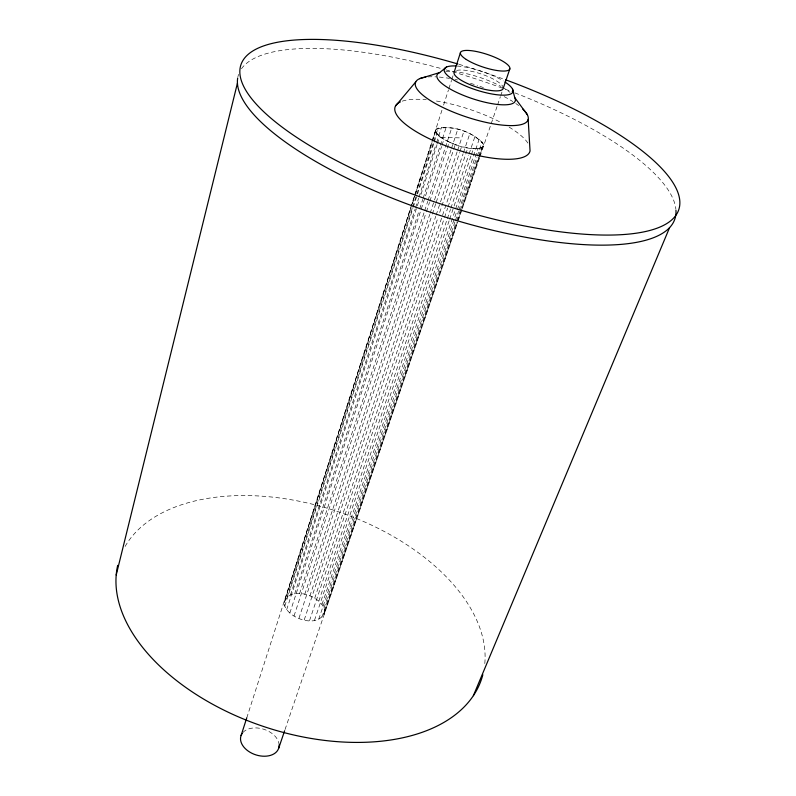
<?xml version="1.0" encoding="UTF-8"?>
<svg xmlns="http://www.w3.org/2000/svg" width="796" height="796" viewBox="0 0 796 796"><rect width="100%" height="100%" fill="white"/><g stroke="black" fill="none" stroke-linecap="round" stroke-linejoin="round"><path stroke-width="0.6" stroke-dasharray="3.98 2.98" d="M461.252 211.04L483.48 144.315C472.923 131.828 451.74 124.007 436.069 129.43L432.278 141.24M432.626 140.852L436.069 129.43M246.75 717.912L414.378 196.045M414.756 194.861L431.84 141.678M432.228 140.494L442.069 109.838M443.581 105.132L448.496 89.829M448.874 88.645L451.521 80.406M451.899 79.232L453.033 75.7M285.008 599.547L411.025 207.388M411.403 206.214L431.9 142.424M284.192 602.681L410.995 208.174M412.507 203.448L414.786 196.363M415.164 195.179L432.248 142.026M287.147 596.94L412.219 208.363M412.597 207.189L438.069 128.056M284.759 606.134L412.885 208.403M413.263 207.219L433.85 143.29M434.238 142.106L436.905 133.827L435.671 131.4M290.44 595.03L415.194 208.841M415.572 207.656L418.626 198.214M419.004 197.03L436.168 143.887M436.556 142.703L441.511 127.35M286.679 609.676L419.442 199.239M420.965 194.503L437.034 144.822M437.422 143.638L439.71 136.544L436.905 133.827M294.669 593.935L419.313 210.044M419.691 208.86L422.756 199.408M423.144 198.234L446.158 127.36M289.844 613.049L420.865 210.244M421.243 209.069L441.611 146.464M441.989 145.28L443.919 139.37L439.71 136.544M299.535 593.736L424.268 211.985M424.646 210.801L427.741 201.348M428.129 200.164L451.68 128.076M294.022 616.014L425.999 213.02M426.387 211.835L429.482 202.383M429.87 201.199L449.223 142.106L443.919 139.37M304.729 594.433L429.76 214.413M430.158 213.238L451.123 149.509M451.511 148.325L457.72 129.44M298.928 618.373L431.93 215.278M432.318 214.104L435.82 203.497M436.208 202.313L453.312 150.454M453.7 149.28L455.262 144.564L449.223 142.106M309.893 595.975L435.75 216.283M436.138 215.099L457.242 151.429M457.63 150.245L463.889 131.38M304.221 619.945L438.118 217.209M439.681 212.502L459.65 152.444M460.038 151.26L461.61 146.554C468.466 147.718 477.122 151.011 483.262 146.335M314.699 598.264L463.083 153.797M463.471 152.613L469.769 133.758M309.535 620.631L444.128 218.671M444.516 217.487L447.68 208.054M448.068 206.88L467.809 147.937M318.818 601.149L446.914 219.945M447.312 218.771L450.476 209.358M450.864 208.184L468.655 155.24M469.053 154.056L474.983 136.415M314.47 620.383L449.243 220.393M449.64 219.218L471.043 155.688M471.441 154.514L473.421 148.633M321.992 604.443L479.182 139.181M318.708 619.208L456.954 210.94M457.352 209.756L478.068 148.573M323.992 607.925L454.934 221.905M455.342 220.721L458.536 211.308M458.934 210.134L476.894 157.17M477.292 155.996L482.087 141.877M321.952 617.218L456.237 221.915M456.635 220.731L459.839 211.328M460.237 210.144L478.217 157.2M478.625 156.026L481.421 147.787M324.668 611.368L457.083 221.965M457.481 220.781L479.083 157.26M479.481 156.076L483.48 144.315M323.982 614.542L460.844 212.214M285.038 729.564L457.64 222.313M458.038 221.139L479.64 157.658M480.038 156.474L497.192 106.087M497.59 104.913L500.376 96.724M500.774 95.55L501.968 92.037M440.586 137.3C452.745 144.544 467.939 151.121 482.217 147.529L483.64 145.897L483.421 143.738C472.366 131.658 453.322 125.489 437.233 128.295L435.641 129.857L435.681 131.967L440.586 137.3L459.64 137.877M455.262 144.564L461.61 146.554M456.596 70.496A25.83 6.935 18.3 0 1 482.117 74.307A25.83 6.935 18.3 0 1 502.863 86.535M242.909 732.519A19.84 13.403 18.3 0 1 263.615 729.206A19.84 13.403 18.3 0 1 279.018 743.872M427.979 76.904A59.292 16.656 18.3 0 1 435.939 76.844M439.283 77.073A59.292 16.656 18.3 0 1 449.561 78.406M455.173 79.461A59.292 16.656 18.3 0 1 457.481 79.958M470.436 83.311A59.292 16.656 18.3 0 1 477.57 85.55M479.918 86.346A59.292 16.656 18.3 0 1 483.451 87.61M504.127 96.624A59.292 16.656 18.3 0 1 512.853 101.58M515.788 103.5A59.292 16.656 18.3 0 1 518.654 105.569M445.75 71.332A41.223 11.253 18.3 0 1 500.983 86.456M502.087 87.072A41.223 11.253 18.3 0 1 510.027 92.376M457.143 66.038A36.168 9.711 18.3 0 1 503.231 80.913M402.239 101.172A70.983 21.164 18.3 0 1 426.298 99.729M436.427 101.032A70.983 21.164 18.3 0 1 501.371 122.723M509.102 127.101A70.983 21.164 18.3 0 1 528.942 144.862M237.924 76.734A229.805 70.426 18.3 0 1 238.611 74.326M241.467 68.774A229.805 70.426 18.3 0 1 441.074 68.526M445.75 69.819A229.805 70.426 18.3 0 1 513.738 92.426M514.903 92.883A229.805 70.426 18.3 0 1 675.864 209.149M459.073 64.347A230.591 69.322 18.3 0 1 504.425 79.361M125.091 546.474A190.732 113.679 18.3 0 1 335.305 510.753A190.732 113.679 18.3 0 1 484.734 664.202M324.758 610.482C321.116 629.944 286.66 619.149 284.072 603.567C288.361 584.612 321.674 595.229 324.758 610.482"/><path stroke-width="1.19" d="M116.206 575.01L237.437 83.132M241.079 735.554L246.75 717.912M460.516 52.407L454.168 72.167A25.83 6.935 18.3 0 0 476.197 86.943A25.83 6.935 18.3 0 0 503.162 88.525L509.848 68.874M278.67 748.28L284.64 730.738M473.371 695.674L669.585 227.626M395.522 105.977L415.781 81.869M419.661 78.665L439.7 72.555L446.596 67.003M512.495 89.003L514.743 97.609L527.27 114.604M528.176 119.41L530.046 150.932A70.983 21.164 18.3 0 1 446.466 146.056A70.983 21.164 18.3 0 1 400.378 101.898M675.943 210.174A229.805 70.426 18.3 0 1 453.402 219.587A229.805 70.426 18.3 0 1 237.696 77.968M505.579 79.779A230.591 69.322 18.3 0 1 633.626 233.556A230.591 69.322 18.3 0 1 262.68 110.743A230.591 69.322 18.3 0 1 457.889 63.998M504.933 81.988A36.168 9.711 18.3 0 1 501.032 95.102A36.168 9.711 18.3 0 1 452.586 79.302A36.168 9.711 18.3 0 1 455.79 65.959M522.664 108.943A59.292 16.656 18.3 0 1 504.495 125.31A59.292 16.656 18.3 0 1 431.75 101.43A59.292 16.656 18.3 0 1 425.76 77.132M514.743 97.609A41.223 11.253 18.3 0 1 472.177 98.595A41.223 11.253 18.3 0 1 439.7 72.555M279.107 744.777A19.84 13.403 18.3 0 1 256.232 754.986A19.84 13.403 18.3 0 1 242.163 733.464M482.844 674.719A190.732 113.679 18.3 0 1 273.516 729.653A190.732 113.679 18.3 0 1 117.689 565.379M466.277 59.481A26.009 6.667 18.3 0 0 508.495 70.247A26.009 6.667 18.3 0 0 480.675 52.486A26.009 6.667 18.3 0 0 466.277 59.481"/></g></svg>
